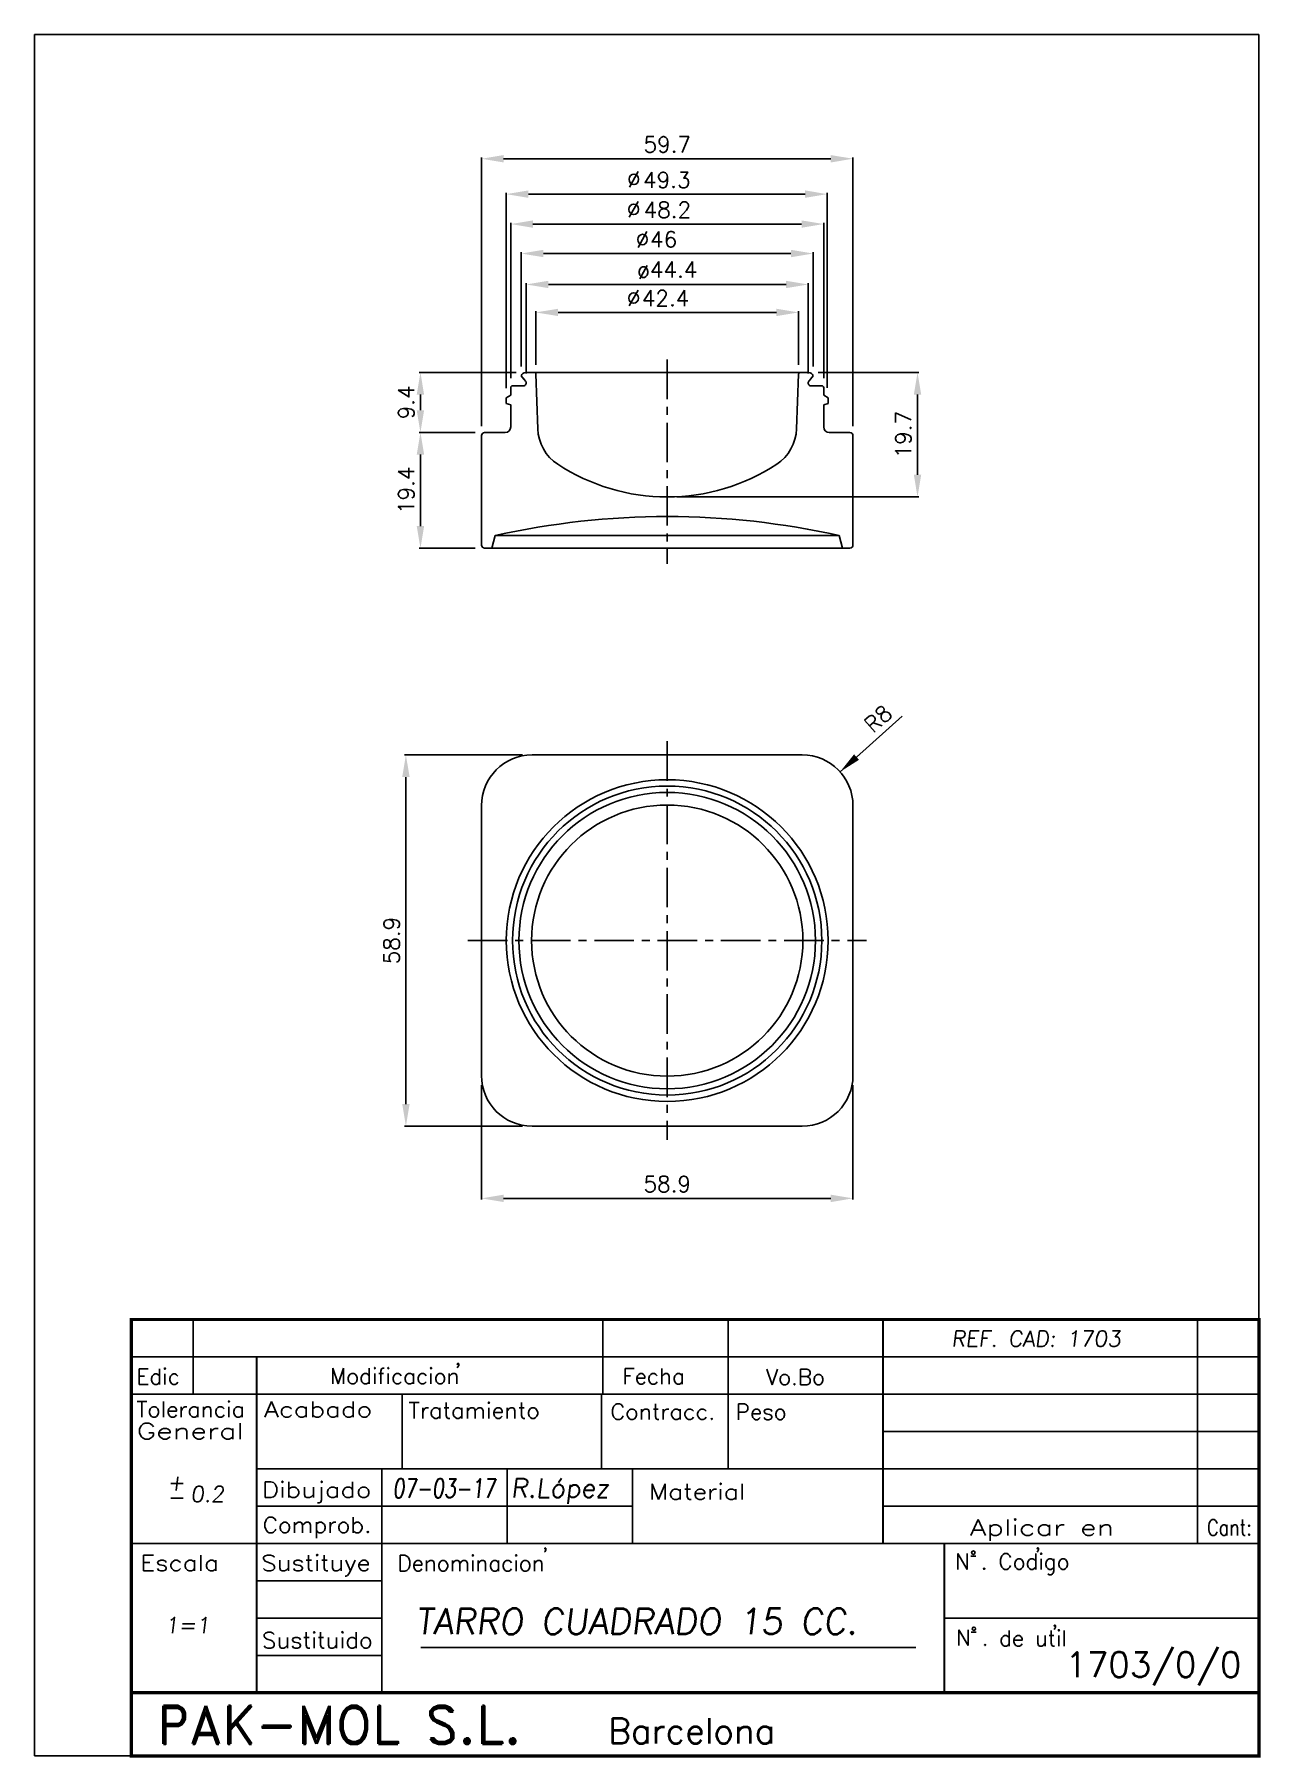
# Model space of a CAD drawing. Extents: x 549 to 743, y 225 to 497.
import ezdxf
from ezdxf.enums import TextEntityAlignment as Align

# ---------------------------------------------------------------- set-up
doc = ezdxf.new("R2010")
doc.units = 0
doc.header["$LTSCALE"] = 5
doc.header["$MEASUREMENT"] = 0
doc.linetypes.add('CENTRO', pattern=[2, 1.25, -0.25, 0.25, -0.25])
doc.linetypes.add('CONTINUA', pattern=[0])
doc.layers.get('0').update_dxf_attribs({"linetype": 'CONTINUA'})
doc.layers.get('DEFPOINTS').update_dxf_attribs({"linetype": 'CONTINUA'})
doc.layers.add('COTAS', color=7, linetype='CONTINUA')
doc.styles.add('25', font='simplex', dxfattribs={"height": 2.5})
doc.styles.add('4', font='ROMANS', dxfattribs={"oblique": 7, "height": 4})
doc.styles.add('ROMAND', font='romand', dxfattribs={"height": 4})
doc.styles.add('ROMANS', font='romans', dxfattribs={"oblique": 7, "height": 2.5})
doc.dimstyles.get("Standard").update_dxf_attribs({"dimtxt": 0.18, "dimasz": 0.18, "dimexe": 0.18, "dimexo": 0.0625, "dimgap": 0.09, "dimtad": 0, "dimtih": 1, "dimtoh": 1, "dimdec": 4, "dimzin": 0, "dimdsep": 46, "dimtxsty": 'Standard', "dimcen": 0.09, "dimadec": 0, "dimazin": 0, "dimtfac": 1, "dimtdec": 4, "dimtofl": 0, "dimtmove": 0, "dimatfit": 3, "dimfxl": 1, "dimtolj": 1, "dimtzin": 0, "dimarcsym": 0})

# ---------------------------------------------------------------- blocks, each defined once
blk = doc.blocks.new('*D29')
at = {"layer": 'COTAS', "color": 0, "lineweight": -2, "transparency": 16777216}
for p, q in [((626.17, 383.47), (607.52, 383.47)), ((607.72, 379.97), (607.72, 328.27)), ((626.17, 324.77), (607.52, 324.77))]:
    blk.add_line(p, q, dxfattribs=at)
at = {"layer": 'COTAS', "color": 0, "transparency": 16777216}
for points in [[(607.14, 379.97), (608.31, 379.97), (607.72, 383.47)], [(607.14, 328.27), (608.31, 328.27), (607.72, 324.77)]]:
    blk.add_solid(points, dxfattribs=at)
at = {"layer": 'DEFPOINTS', "color": 0, "transparency": 16777216}
for p in [(627.67, 383.47), (607.72, 324.77), (627.67, 324.77)]:
    blk.add_point(p, dxfattribs=at)
at = {"layer": 'COTAS', "color": 0, "transparency": 16777216, "insert": (605.47, 354.12), "char_height": 2.5, "attachment_point": 5, "rotation": 90, "style": '25'}
blk.add_mtext('\\A1;58.9', dxfattribs=at)
blk = doc.blocks.new('*D30')
at = {"layer": 'COTAS', "color": 0, "lineweight": -2, "transparency": 16777216}
for p, q in [((619.67, 331.27), (619.67, 313.16)), ((678.37, 331.27), (678.37, 313.16)), ((623.17, 313.36), (674.87, 313.36))]:
    blk.add_line(p, q, dxfattribs=at)
at = {"layer": 'COTAS', "color": 0, "transparency": 16777216}
for points in [[(623.17, 313.94), (623.17, 312.77), (619.67, 313.36)], [(674.87, 313.94), (674.87, 312.77), (678.37, 313.36)]]:
    blk.add_solid(points, dxfattribs=at)
at = {"layer": 'DEFPOINTS', "color": 0, "transparency": 16777216}
for p in [(619.67, 332.77), (678.37, 332.77), (678.37, 313.36)]:
    blk.add_point(p, dxfattribs=at)
at = {"layer": 'COTAS', "color": 0, "transparency": 16777216, "insert": (649.02, 315.61), "char_height": 2.5, "attachment_point": 5, "style": '25'}
blk.add_mtext('\\A1;58.9', dxfattribs=at)
blk = doc.blocks.new('*D31')
at = {"color": 0, "linetype": 'ByBlock', "transparency": 16777216}
blk.add_line((454.33, 389.58), (444.52, 380.8), dxfattribs=at)
blk.add_solid([(446.73, 383.57), (447.51, 382.7), (444.52, 380.8)], dxfattribs=at)
at = {"layer": 'DEFPOINTS', "color": 0, "linetype": 'ByBlock', "transparency": 16777216}
for p in [(444.52, 380.8), (438.55, 375.47)]:
    blk.add_point(p, dxfattribs=at)
at = {"color": 0, "linetype": 'ByBlock', "transparency": 16777216, "insert": (450.53, 389.2), "char_height": 2.5, "attachment_point": 5, "rotation": 41.8305, "style": '25'}
blk.add_mtext('\\A1;R8', dxfattribs=at)
blk = doc.blocks.new('*D28')
at = {"color": 0, "linetype": 'ByBlock', "transparency": 16777216}
for p, q in [((386.85, 434.46), (378.01, 434.46)), ((378.21, 430.96), (378.21, 419.66)), ((386.85, 416.16), (378.01, 416.16))]:
    blk.add_line(p, q, dxfattribs=at)
for points in [[(377.62, 430.96), (378.79, 430.96), (378.21, 434.46)], [(377.62, 419.66), (378.79, 419.66), (378.21, 416.16)]]:
    blk.add_solid(points, dxfattribs=at)
at = {"layer": 'DEFPOINTS', "color": 0, "linetype": 'ByBlock', "transparency": 16777216}
for p in [(388.35, 434.46), (378.21, 416.16), (388.35, 416.16)]:
    blk.add_point(p, dxfattribs=at)
at = {"color": 0, "linetype": 'ByBlock', "transparency": 16777216, "insert": (375.96, 425.31), "char_height": 2.5, "attachment_point": 5, "rotation": 90, "style": '25'}
blk.add_mtext('\\A1;19.4', dxfattribs=at)
blk = doc.blocks.new('*D27')
at = {"color": 0, "linetype": 'ByBlock', "transparency": 16777216}
for p, q in [((619.67, 435.46), (619.67, 477.94)), ((623.17, 477.74), (674.87, 477.74)), ((678.37, 435.46), (678.37, 477.94))]:
    blk.add_line(p, q, dxfattribs=at)
for points in [[(623.17, 478.32), (623.17, 477.15), (619.67, 477.74)], [(674.87, 478.32), (674.87, 477.15), (678.37, 477.74)]]:
    blk.add_solid(points, dxfattribs=at)
at = {"layer": 'DEFPOINTS', "color": 0, "linetype": 'ByBlock', "transparency": 16777216}
for p in [(678.37, 477.74), (619.67, 433.96), (678.37, 433.96)]:
    blk.add_point(p, dxfattribs=at)
at = {"color": 0, "linetype": 'ByBlock', "transparency": 16777216, "insert": (649.02, 479.99), "char_height": 2.5, "attachment_point": 5, "style": '25'}
blk.add_mtext('\\A1;59.7', dxfattribs=at)
blk = doc.blocks.new('*D26')
at = {"layer": 'COTAS', "color": 0, "lineweight": -2, "transparency": 16777216}
for p, q in [((623.58, 441.46), (623.58, 472.34)), ((627.08, 472.14), (670.81, 472.14)), ((674.31, 441.54), (674.31, 472.34))]:
    blk.add_line(p, q, dxfattribs=at)
at = {"layer": 'COTAS', "color": 0, "transparency": 16777216}
for points in [[(627.08, 472.73), (627.08, 471.56), (623.58, 472.14)], [(670.81, 472.73), (670.81, 471.56), (674.31, 472.14)]]:
    blk.add_solid(points, dxfattribs=at)
at = {"layer": 'DEFPOINTS', "color": 0, "transparency": 16777216}
for p in [(674.31, 472.14), (623.58, 439.96), (674.31, 440.04)]:
    blk.add_point(p, dxfattribs=at)
at = {"layer": 'COTAS', "color": 0, "transparency": 16777216, "insert": (648.95, 474.39), "char_height": 2.5, "attachment_point": 5, "style": '25'}
blk.add_mtext('\\A1;49.3', dxfattribs=at)
blk = doc.blocks.new('*D32')
at = {"layer": 'COTAS', "color": 0, "lineweight": -2, "transparency": 16777216}
for p, q in [((625.15, 443.95), (609.82, 443.95)), ((610.02, 440.45), (610.02, 437.96)), ((618.67, 434.46), (609.82, 434.46))]:
    blk.add_line(p, q, dxfattribs=at)
at = {"layer": 'COTAS', "color": 0, "transparency": 16777216}
for points in [[(609.43, 440.45), (610.6, 440.45), (610.02, 443.95)], [(609.43, 437.96), (610.6, 437.96), (610.02, 434.46)]]:
    blk.add_solid(points, dxfattribs=at)
at = {"layer": 'DEFPOINTS', "color": 0, "transparency": 16777216}
for p in [(626.65, 443.95), (610.02, 434.46), (620.17, 434.46)]:
    blk.add_point(p, dxfattribs=at)
at = {"layer": 'COTAS', "color": 0, "transparency": 16777216, "insert": (607.77, 439.21), "char_height": 2.5, "attachment_point": 5, "rotation": 90, "style": '25'}
blk.add_mtext('\\A1;9.4', dxfattribs=at)
blk = doc.blocks.new('*D33')
at = {"layer": 'COTAS', "color": 0, "lineweight": -2, "transparency": 16777216}
for p, q in [((628.27, 445.15), (628.27, 453.64)), ((631.77, 453.44), (666.27, 453.44)), ((669.77, 445.15), (669.77, 453.64))]:
    blk.add_line(p, q, dxfattribs=at)
at = {"layer": 'COTAS', "color": 0, "transparency": 16777216}
for points in [[(631.77, 454.02), (631.77, 452.86), (628.27, 453.44)], [(666.27, 454.02), (666.27, 452.86), (669.77, 453.44)]]:
    blk.add_solid(points, dxfattribs=at)
at = {"layer": 'DEFPOINTS', "color": 0, "transparency": 16777216}
for p in [(669.77, 453.44), (628.27, 443.65), (669.77, 443.65)]:
    blk.add_point(p, dxfattribs=at)
at = {"layer": 'COTAS', "color": 0, "transparency": 16777216, "insert": (648.76, 455.69), "char_height": 2.5, "attachment_point": 5, "style": '25'}
blk.add_mtext('\\A1;42.4', dxfattribs=at)
blk = doc.blocks.new('*D34')
at = {"layer": 'COTAS', "color": 0, "lineweight": -2, "transparency": 16777216}
for p, q in [((625.96, 444.89), (625.96, 462.95)), ((629.46, 462.75), (668.57, 462.75)), ((672.07, 444.89), (672.07, 462.95))]:
    blk.add_line(p, q, dxfattribs=at)
at = {"layer": 'COTAS', "color": 0, "transparency": 16777216}
for points in [[(629.46, 463.34), (629.46, 462.17), (625.96, 462.75)], [(668.57, 463.34), (668.57, 462.17), (672.07, 462.75)]]:
    blk.add_solid(points, dxfattribs=at)
at = {"layer": 'DEFPOINTS', "color": 0, "transparency": 16777216}
for p in [(672.07, 462.75), (625.96, 443.39), (672.07, 443.39)]:
    blk.add_point(p, dxfattribs=at)
at = {"layer": 'COTAS', "color": 0, "transparency": 16777216, "insert": (648.45, 465), "char_height": 2.5, "attachment_point": 5, "style": '25'}
blk.add_mtext('\\A1;46', dxfattribs=at)
blk = doc.blocks.new('*D35')
at = {"layer": 'COTAS', "color": 0, "lineweight": -2, "transparency": 16777216}
for p, q in [((624.29, 443.04), (624.29, 467.61)), ((627.79, 467.41), (670.24, 467.41)), ((673.74, 443.04), (673.74, 467.61))]:
    blk.add_line(p, q, dxfattribs=at)
at = {"layer": 'COTAS', "color": 0, "transparency": 16777216}
for points in [[(627.79, 467.99), (627.79, 466.83), (624.29, 467.41)], [(670.24, 467.99), (670.24, 466.83), (673.74, 467.41)]]:
    blk.add_solid(points, dxfattribs=at)
at = {"layer": 'DEFPOINTS', "color": 0, "transparency": 16777216}
for p in [(673.74, 467.41), (624.29, 441.54), (673.74, 441.54)]:
    blk.add_point(p, dxfattribs=at)
at = {"layer": 'COTAS', "color": 0, "transparency": 16777216, "insert": (649.04, 469.66), "char_height": 2.5, "attachment_point": 5, "style": '25'}
blk.add_mtext('\\A1;48.2', dxfattribs=at)
blk = doc.blocks.new('*D36')
at = {"layer": 'COTAS', "color": 0, "lineweight": -2, "transparency": 16777216}
for p, q in [((672.88, 443.95), (688.77, 443.95)), ((688.57, 427.76), (688.57, 440.45)), ((650.52, 424.26), (688.77, 424.26))]:
    blk.add_line(p, q, dxfattribs=at)
at = {"layer": 'COTAS', "color": 0, "transparency": 16777216}
for points in [[(687.99, 440.45), (689.15, 440.45), (688.57, 443.95)], [(687.99, 427.76), (689.15, 427.76), (688.57, 424.26)]]:
    blk.add_solid(points, dxfattribs=at)
at = {"layer": 'DEFPOINTS', "color": 0, "transparency": 16777216}
for p in [(671.38, 443.95), (688.57, 443.95), (649.02, 424.26)]:
    blk.add_point(p, dxfattribs=at)
at = {"layer": 'COTAS', "color": 0, "transparency": 16777216, "insert": (686.32, 434.11), "char_height": 2.5, "attachment_point": 5, "rotation": 90, "style": '25'}
blk.add_mtext('\\A1;19.7', dxfattribs=at)
blk = doc.blocks.new('*D37')
at = {"layer": 'COTAS', "color": 0, "lineweight": -2, "transparency": 16777216}
for p, q in [((626.74, 443.78), (626.74, 458.06)), ((667.79, 457.86), (630.24, 457.86)), ((671.29, 443.79), (671.29, 458.06))]:
    blk.add_line(p, q, dxfattribs=at)
at = {"layer": 'COTAS', "color": 0, "transparency": 16777216}
for points in [[(630.24, 458.44), (630.24, 457.28), (626.74, 457.86)], [(667.79, 458.44), (667.79, 457.28), (671.29, 457.86)]]:
    blk.add_solid(points, dxfattribs=at)
at = {"layer": 'DEFPOINTS', "color": 0, "transparency": 16777216}
for p in [(626.74, 457.86), (626.74, 442.28), (671.29, 442.29)]:
    blk.add_point(p, dxfattribs=at)
at = {"layer": 'COTAS', "color": 0, "transparency": 16777216, "insert": (649.02, 460.11), "char_height": 2.5, "attachment_point": 5, "style": '25'}
blk.add_mtext('\\A1;ø44.4', dxfattribs=at)

msp = doc.modelspace()

# ---------------------------------------------------------------- linework, layer by layer
for p, q in [((549.0278, 225.1938), (549.0278, 497.3893)), ((742.5235, 497.3893), (549.0278, 497.3893)), ((742.5235, 225.1938), (742.5235, 497.3893)), ((610.0617, 242.3342), (688.2988, 242.3342)), ((742.5235, 225.1938), (549.0278, 225.1938))]:
    msp.add_line(p, q)
at = {"linetype": 'CENTRO'}
for p, q in [((649.0169, 445.9873), (649.0169, 413.6815)), ((649.0169, 385.6311), (649.0169, 322.6034)), ((617.5031, 354.1173), (680.5307, 354.1173))]:
    msp.add_line(p, q, dxfattribs=at)
at = {"color": 1, "linetype": 'Continuous'}
for p, q in [((624.2889, 441.5405), (624.2889, 440.3528)), ((626.3763, 442.8854), (625.9603, 443.3945)), ((649.0169, 443.9524), (626.649, 443.9524)), ((628.2669, 443.6524), (628.5677, 435.0401)), ((649.0169, 443.9524), (671.3849, 443.9524)), ((669.7669, 443.6524), (669.4662, 435.0401)), ((671.6575, 442.8854), (672.0735, 443.3945)), ((673.7449, 441.5405), (673.7449, 440.3528)), ((673.7449, 441.5405), (673.7449, 440.3528)), ((623.5849, 439.9571), (623.5849, 439.0165)), ((674.4489, 439.9571), (674.4489, 439.0165)), ((619.6669, 433.9601), (619.6669, 416.6601)), ((620.1669, 434.4601), (623.4089, 434.4601)), ((677.8669, 434.4601), (674.6249, 434.4601)), ((678.3669, 433.9601), (678.3669, 416.6601)), ((621.8528, 418.1601), (621.3169, 416.1601)), ((676.181, 418.1601), (676.7169, 416.1601)), ((620.1669, 416.1601), (649.0169, 416.1601)), ((677.8669, 416.1601), (649.0169, 416.1601)), ((627.6669, 383.4673), (670.3669, 383.4673)), ((619.6669, 332.7673), (619.6669, 375.4673)), ((678.3669, 332.7673), (678.3669, 375.4673)), ((627.6669, 324.7673), (670.3669, 324.7673))]:
    msp.add_line(p, q, dxfattribs=at)
at = {"color": 1}
for p, q in [((626.3025, 441.8405), (624.5889, 441.8405)), ((626.6432, 442.5589), (626.2958, 442.984)), ((671.3906, 442.5589), (671.738, 442.984)), ((671.7313, 441.8405), (673.4449, 441.8405)), ((624.2889, 440.3528), (623.5849, 439.9571)), ((624.2889, 438.8207), (623.5849, 439.0165)), ((624.2889, 438.8207), (624.2889, 435.3401)), ((673.7449, 440.3528), (674.4489, 439.9571)), ((673.7449, 438.8207), (674.4489, 439.0165)), ((673.7449, 438.8207), (673.7449, 435.3401)), ((621.8528, 418.1601), (649.0169, 418.1601)), ((676.181, 418.1601), (649.0169, 418.1601))]:
    msp.add_line(p, q, dxfattribs=at)
at = {"color": 7}
for p, q in [((742.5235, 294.1938), (564.3235, 294.1938)), ((742.5235, 294.1938), (564.3235, 294.1938)), ((564.3235, 294.1938), (564.3235, 225.1938)), ((574.0973, 294.1938), (574.0973, 282.3938)), ((638.8235, 294.1938), (638.8235, 282.3938)), ((658.6235, 294.1938), (658.6235, 282.3938)), ((683.1235, 294.1938), (683.1235, 258.7938)), ((732.8235, 294.1938), (732.8235, 258.7938)), ((742.5235, 294.1938), (742.5235, 226.1938)), ((742.5235, 288.2938), (564.3235, 288.2938)), ((584.1235, 288.2938), (584.1235, 235.1938)), ((742.5235, 282.3938), (564.3235, 282.3938)), ((607.1235, 282.3938), (607.1235, 270.5938)), ((638.6235, 282.3938), (638.6235, 270.5938)), ((658.6235, 282.3938), (658.6235, 270.5938)), ((742.5235, 276.4938), (683.1235, 276.4938)), ((742.5235, 270.5938), (584.1235, 270.5938)), ((603.9235, 270.5938), (603.9235, 235.1938)), ((623.7235, 270.5938), (623.7235, 258.7938)), ((643.5235, 270.5938), (643.5235, 258.7938)), ((643.5235, 264.6938), (584.1235, 264.6938)), ((742.5235, 264.6938), (683.1235, 264.6938)), ((742.5235, 258.7938), (564.3235, 258.7938)), ((692.8235, 258.7938), (692.8235, 235.1938)), ((603.9235, 252.8938), (584.1235, 252.8938)), ((603.9235, 246.9938), (584.1235, 246.9938)), ((742.5235, 246.9938), (692.8235, 246.9938)), ((603.9235, 241.0938), (584.1235, 241.0938)), ((742.5235, 235.1938), (564.3235, 235.1938)), ((742.5235, 225.1938), (564.3235, 225.1938))]:
    msp.add_line(p, q, dxfattribs=at)
at = {"color": 4}
for p, q in [((696.9825, 256.779), (697.7704, 256.779)), ((697.068, 244.7486), (697.8559, 244.7486))]:
    msp.add_line(p, q, dxfattribs=at)
for points, const_width in [([(564.3235, 294.1938), (564.3235, 225.1938), (742.5235, 225.1938), (742.5235, 246.9938), (742.5235, 294.1938), (564.3235, 294.1938)], 0.5), ([(683.1235, 258.7938), (683.1235, 294.1938)], 0.3), ([(584.1235, 235.1938), (584.1235, 288.2938)], 0.3), ([(564.3235, 282.3938), (683.1235, 282.3938)], 0.3), ([(603.9235, 235.1938), (603.9235, 270.5938)], 0.3), ([(742.5235, 258.7938), (564.3235, 258.7938)], 0.3), ([(692.8235, 235.1938), (692.8235, 258.7938)], 0.3), ([(564.3235, 235.1938), (742.5235, 235.1938)], 0.5)]:
    msp.add_lwpolyline(points, dxfattribs=dict(const_width=const_width))
for centre in [(697.3952, 257.342), (697.4808, 245.3116)]:
    msp.add_circle(centre, 0.2706, dxfattribs=at)
at = {"color": 1}
for centre, radius, start, end in [((624.5889, 441.5405), 0.3, 90, 180), ((626.3025, 442.2805), 0.44, 270, 39.256012), ((627.9669, 443.6524), 0.3, 0, 90), ((670.0669, 443.6524), 0.3, 90, 180), ((671.7313, 442.2805), 0.44, 140.743988, 270), ((673.4449, 441.5405), 0.3, 360, 90), ((673.4449, 441.5405), 0.3, 360, 90), ((673.4449, 441.5405), 0.3, 360, 90), ((623.4089, 435.3401), 0.88, 270, 360), ((674.6249, 435.3401), 0.88, 180, 270)]:
    msp.add_arc(centre, radius, start, end, dxfattribs=at)
at = {"color": 1, "linetype": 'Continuous'}
for centre, radius, start, end in [((626.649, 443.2484), 0.704, 90, 168.448438), ((671.3849, 443.2484), 0.704, 11.551562, 90), ((620.1669, 433.9601), 0.5, 90, 180), ((677.8669, 433.9601), 0.5, 0, 90), ((620.1669, 416.6601), 0.5, 180, 270), ((677.8669, 416.6601), 0.5, 270, 0), ((627.6669, 375.4673), 8, 90, 180), ((670.3669, 375.4673), 8, 360, 90), ((627.6669, 332.7673), 8, 180, 270), ((670.3669, 332.7673), 8, 270, 0)]:
    msp.add_arc(centre, radius, start, end, dxfattribs=at)
at = {"layer": 'COTAS', "color": 1}
for radius in [25.432, 24.432, 23.432, 21.432]:
    msp.add_circle((649.0169, 354.1173), radius, dxfattribs=at)
for centre, radius, start, end in [((635.5634, 435.2844), 7, 182, 236.693123), ((662.4704, 435.2844), 7, 303.306877, 358), ((649.0169, 455.7601), 31.5, 236.693123, 270), ((649.0169, 455.7601), 31.5, 270, 303.306877)]:
    msp.add_arc(centre, radius, start, end, dxfattribs=at)
at = {"layer": 'COTAS', "color": 1, "linetype": 'Continuous'}
for start, end in [(90, 102.604398), (77.395602, 90)]:
    msp.add_arc((649.0169, 296.6787), 124.4814, start, end, dxfattribs=at)
at = {"layer": 'DEFPOINTS', "color": 0, "linetype": 'ByBlock'}
for p in [(649.0169, 446.0851), (649.0169, 446.0851), (649.0169, 446.0851), (649.0169, 446.0851), (649.0169, 445.7667), (649.0169, 445.7667), (649.0169, 445.7667), (649.0169, 445.7667), (649.0169, 445.7667), (649.0169, 445.7667), (649.0169, 445.7667), (649.0169, 445.7667), (649.0169, 444.8881), (649.0169, 444.8881), (649.0169, 444.8881), (649.0169, 444.8881), (649.0169, 444.8881), (649.0169, 444.8881), (649.0169, 444.8881), (649.0169, 444.8881), (649.0169, 444.1366), (649.0169, 444.1366), (649.0169, 444.1366), (649.0169, 444.1366), (649.0169, 444.1366), (649.0169, 444.1366), (649.0169, 444.1366), (649.0169, 444.1366), (649.0169, 444.1366), (649.0169, 444.1366), (649.0169, 444.1366), (649.0169, 444.1366), (649.0169, 444.1366), (649.0169, 444.1366), (649.0169, 444.1366), (649.0169, 444.1366), (649.0169, 443.3992), (649.0169, 443.3992), (649.0169, 443.3992), (649.0169, 443.3992), (649.0169, 443.3992), (649.0169, 443.3992), (649.0169, 443.3992), (649.0169, 443.3992), (649.0169, 443.3992), (649.0169, 443.3992), (649.0169, 443.3992), (649.0169, 443.3992), (649.0169, 443.3992), (649.0169, 443.3992), (649.0169, 443.3992), (649.0169, 443.3992), (649.0169, 443.3992), (649.0169, 443.3992), (649.0169, 443.3992), (649.0169, 443.3992), (649.0169, 443.3992), (649.0169, 443.3992), (649.0169, 443.3992), (649.0169, 443.3992), (649.0169, 443.3992), (649.0169, 443.3992), (649.0169, 443.3992), (649.0169, 443.3992), (649.0169, 443.3992), (649.0169, 443.3992), (649.0169, 443.3992), (649.0169, 443.3992), (649.0169, 443.3921), (649.0169, 443.3921), (649.0169, 443.3921), (649.0169, 443.3921), (649.0169, 443.3921), (649.0169, 443.3921), (649.0169, 443.3921), (649.0169, 443.3921)]:
    msp.add_point(p, dxfattribs=at)
at = {"layer": 'DEFPOINTS', "color": 1, "linetype": 'ByBlock'}
for p in [(628.2669, 443.6524), (669.7669, 443.6524)]:
    msp.add_point(p, dxfattribs=at)

# ---------------------------------------------------------------- texts
at = {"style": '25'}
for s, height, p in [('%%C', 2.5, (642.678, 473.2353)), ('%%C', 2.5, (642.6496, 468.4877)), ('%%C', 2.5, (644.04, 463.7115)), ('%%C', 2.5, (642.6354, 454.4599)), ('1703/0/0', 3.96, (711.934, 237.66))]:
    msp.add_text(s, height=height, dxfattribs=at).set_placement(p)
at = {"oblique": 7}
for s, height, style, p in [('REF. CAD: 1703', 2.5, 'ROMANS', (693.9189, 289.918)), ('+', 2.5, 'ROMANS', (570.0302, 267.1798)), ('0.2', 2.5, 'ROMANS', (573.6902, 265.3486)), ('R.López', 3, 'ROMANS', (624.3061, 266.0735)), ('-', 2.5, 'ROMANS', (570.0302, 264.9022)), ('TARRO CUADRADO 15 CC.', 4.052803, '4', (609.2499, 244.4451)), ('1=1', 2.5, 'ROMANS', (569.6707, 244.6329))]:
    msp.add_text(s, height=height, dxfattribs=dict(at, style=style)).set_placement(p)
at = {"color": 4}
for s, height, style, p in [('Edic', 2.5, 'ROMANS', (565.1463, 283.9242)), ('Modificacion', 2.5, 'ROMANS', (595.7237, 284.0094)), ("'", 2.5, '25', (615.419, 284.7946)), ('Fecha', 2.5, 'ROMANS', (641.95, 283.9807)), ('Vo.Bo', 2.5, 'ROMANS', (664.6262, 283.8662)), ('Peso', 2.5, 'ROMANS', (659.8464, 278.3542)), ('Denominacion', 2.5, 'ROMANS', (606.3943, 254.4219)), ("'", 2.5, '25', (629.2157, 255.6173)), ('N . Codigo', 2.5, 'ROMANS', (694.4946, 254.6917)), ("'", 2.5, '25', (707.0456, 255.6537)), ("'", 2.5, '25', (709.7324, 243.4228)), ('N .', 2.5, 'ROMANS', (694.6507, 242.641)), ('de util', 2.5, 'ROMANS', (701.4535, 242.5471)), ('PAK-MOL S.L.', 6, 'ROMAND', (568.3981, 227.0979)), ('Barcelona', 4, '4', (639.6828, 227.1568))]:
    msp.add_text(s, height=height, dxfattribs=dict(at, style=style)).set_placement(p)
at = {"color": 4, "style": 'ROMANS'}
for s, width, p, p2 in [('Tolerancia', 0.940146, (565.1426, 278.7494), (582.2667, 278.7494)), ('Acabado', 1.121612, (585.3164, 278.7494), (602.4076, 278.7494)), ('Tratamiento', 0.957353, (608.1379, 278.5668), (628.8806, 278.5668)), ('Contracc.', 0.959177, (640.0466, 278.3806), (656.6038, 278.3806)), ('General', 1.270843, (565.1898, 275.3064), (582.1344, 275.3064)), ('Dibujado', 1.108803, (584.9833, 266.0367), (602.2753, 266.0367)), ('Material', 1.090532, (646.1579, 265.7212), (661.3474, 265.7212)), ('Comprob.', 0.987886, (585.1049, 260.4748), (602.2753, 260.4748)), ('Aplicar en', 1.221721, (696.8312, 260.0619), (719.6657, 260.0619)), ('Cant:', 0.770947, (734.3347, 260.0619), (741.4017, 260.0619)), ('Escala', 1.088591, (565.7454, 254.4594), (578.1864, 254.4594)), ('Sustituye', 1.051982, (584.8616, 254.4594), (602.1442, 254.4594)), ('Sustituido', 0.979997, (584.9833, 242.2449), (602.4832, 242.2449))]:
    msp.add_text(s, height=2.5, dxfattribs=dict(at, width=width)).set_placement(p, p2, align=Align.FIT)
at = {"style": 'ROMANS', "oblique": 7, "width": 0.672745}
msp.add_text('07-03-17', height=3, dxfattribs=at).set_placement((605.6119, 266.0249), (621.8538, 266.0249), align=Align.FIT)

# ---------------------------------------------------------------- dimensions: what is measured, and where the dimension line sits
at = {"layer": 'COTAS'}
for base, p1, p2, text, picture, middle in [((678.3669, 477.737), (619.6669, 433.9601), (678.3669, 433.9601), '59.7', '*D27', (649.0169, 477.737)), ((674.3101, 472.1447), (623.5849, 439.9571), (674.3101, 440.0351), '49.3', '*D26', (648.9475, 472.1447)), ((673.7449, 467.4107), (624.2889, 441.5405), (673.7449, 441.5405), '48.2', '*D35', (649.0354, 467.4107)), ((672.0735, 462.7544), (625.9603, 443.3945), (672.0735, 443.3945), '46', '*D34', (648.4452, 462.7544)), ((669.7669, 453.4391), (628.2669, 443.6524), (669.7669, 443.6524), '42.4', '*D33', (648.7644, 453.4391))]:
    dim = msp.add_linear_dim(base=base, p1=p1, p2=p2, text=text, dimstyle='Standard', override={"dimtxt": 1, "dimasz": 3.5, "dimexe": 0.2, "dimexo": 1.5, "dimgap": 1, "dimtad": 1, "dimtih": 0, "dimtoh": 0, "dimdec": 3, "dimzin": 8, "dimtxsty": '25', "dimcen": 0, "dimtdec": 3, "dimtzin": 8}, dxfattribs=at)
    dim.commit()
    dim.dimension.update_dxf_attribs({"geometry": picture, "text_midpoint": middle, "dimtype": 160})
for base, p1, p2, text, picture, middle in [((626.7425, 457.8616), (671.2914, 442.2875), (626.7425, 442.2803), 'ø44.4', '*D37', (649.0169, 460.1116)), ((678.3669, 313.3551), (619.6669, 332.7673), (678.3669, 332.7673), '58.9', '*D30', (649.0169, 315.6051))]:
    dim = msp.add_linear_dim(base=base, p1=p1, p2=p2, text=text, dimstyle='Standard', override={"dimtxt": 1, "dimasz": 3.5, "dimexe": 0.2, "dimexo": 1.5, "dimgap": 1, "dimtad": 1, "dimtih": 0, "dimtoh": 0, "dimdec": 3, "dimzin": 8, "dimtxsty": '25', "dimcen": 0, "dimtdec": 3, "dimtzin": 8}, dxfattribs=at)
    dim.commit()
    dim.dimension.update_dxf_attribs({"geometry": picture, "text_midpoint": middle})
for base, p1, p2, text, picture, middle in [((610.0174, 434.4601), (626.649, 443.9524), (620.1669, 434.4601), '9.4', '*D32', (607.7674, 439.2062)), ((607.7248, 324.7673), (627.6669, 383.4673), (627.6669, 324.7673), '58.9', '*D29', (605.4748, 354.1173))]:
    dim = msp.add_linear_dim(base=base, p1=p1, p2=p2, angle=90, text=text, dimstyle='Standard', override={"dimtxt": 1, "dimasz": 3.5, "dimexe": 0.2, "dimexo": 1.5, "dimgap": 1, "dimtad": 1, "dimtih": 0, "dimtoh": 0, "dimdec": 3, "dimzin": 8, "dimtxsty": '25', "dimcen": 0, "dimtdec": 3, "dimtzin": 8}, dxfattribs=at)
    dim.commit()
    dim.dimension.update_dxf_attribs({"geometry": picture, "text_midpoint": middle})
dim = msp.add_linear_dim(base=(688.5708, 443.9524), p1=(649.0169, 424.2601), p2=(671.3849, 443.9524), angle=90, dimstyle='Standard', override={"dimtxt": 1, "dimasz": 3.5, "dimexe": 0.2, "dimexo": 1.5, "dimgap": 1, "dimtad": 1, "dimtih": 0, "dimtoh": 0, "dimdec": 1, "dimzin": 8, "dimtxsty": '25', "dimcen": 0, "dimtdec": 3, "dimtzin": 8}, dxfattribs=at)
dim.commit()
dim.dimension.update_dxf_attribs({"geometry": '*D36', "text_midpoint": (686.3208, 434.1062)})
dim = msp.add_linear_dim(base=(610.0174, 416.1601), p1=(620.1669, 434.4601), p2=(620.1669, 416.1601), angle=90, text='19.4', dimstyle='Standard', override={"dimtxt": 1, "dimasz": 3.5, "dimexe": 0.2, "dimexo": 1.5, "dimgap": 1, "dimtad": 1, "dimtih": 0, "dimtoh": 0, "dimdec": 3, "dimzin": 8, "dimtxsty": '25', "dimcen": 0, "dimtdec": 3, "dimtzin": 8}, dxfattribs=at)
dim.commit()
dim.dimension.update_dxf_attribs({"geometry": '*D28', "text_midpoint": (607.7674, 425.3101), "insert": (231.8121, 0)})
dim = msp.add_radius_dim(center=(670.3669, 375.4673), mpoint=(676.3279, 380.8027), dimstyle='Standard', override={"dimtxt": 1, "dimasz": 3.5, "dimexe": 0.2, "dimexo": 1.5, "dimgap": 1, "dimtad": 1, "dimtih": 0, "dimtoh": 0, "dimdec": 3, "dimzin": 8, "dimtxsty": '25', "dimcen": 0, "dimtdec": 3, "dimtzin": 8}, dxfattribs=at)
dim.commit()
dim.dimension.update_dxf_attribs({"geometry": '*D31', "text_midpoint": (683.8412, 387.5276), "dimtype": 164, "insert": (231.8121, 0)})

doc.saveas('drawing.dxf')
